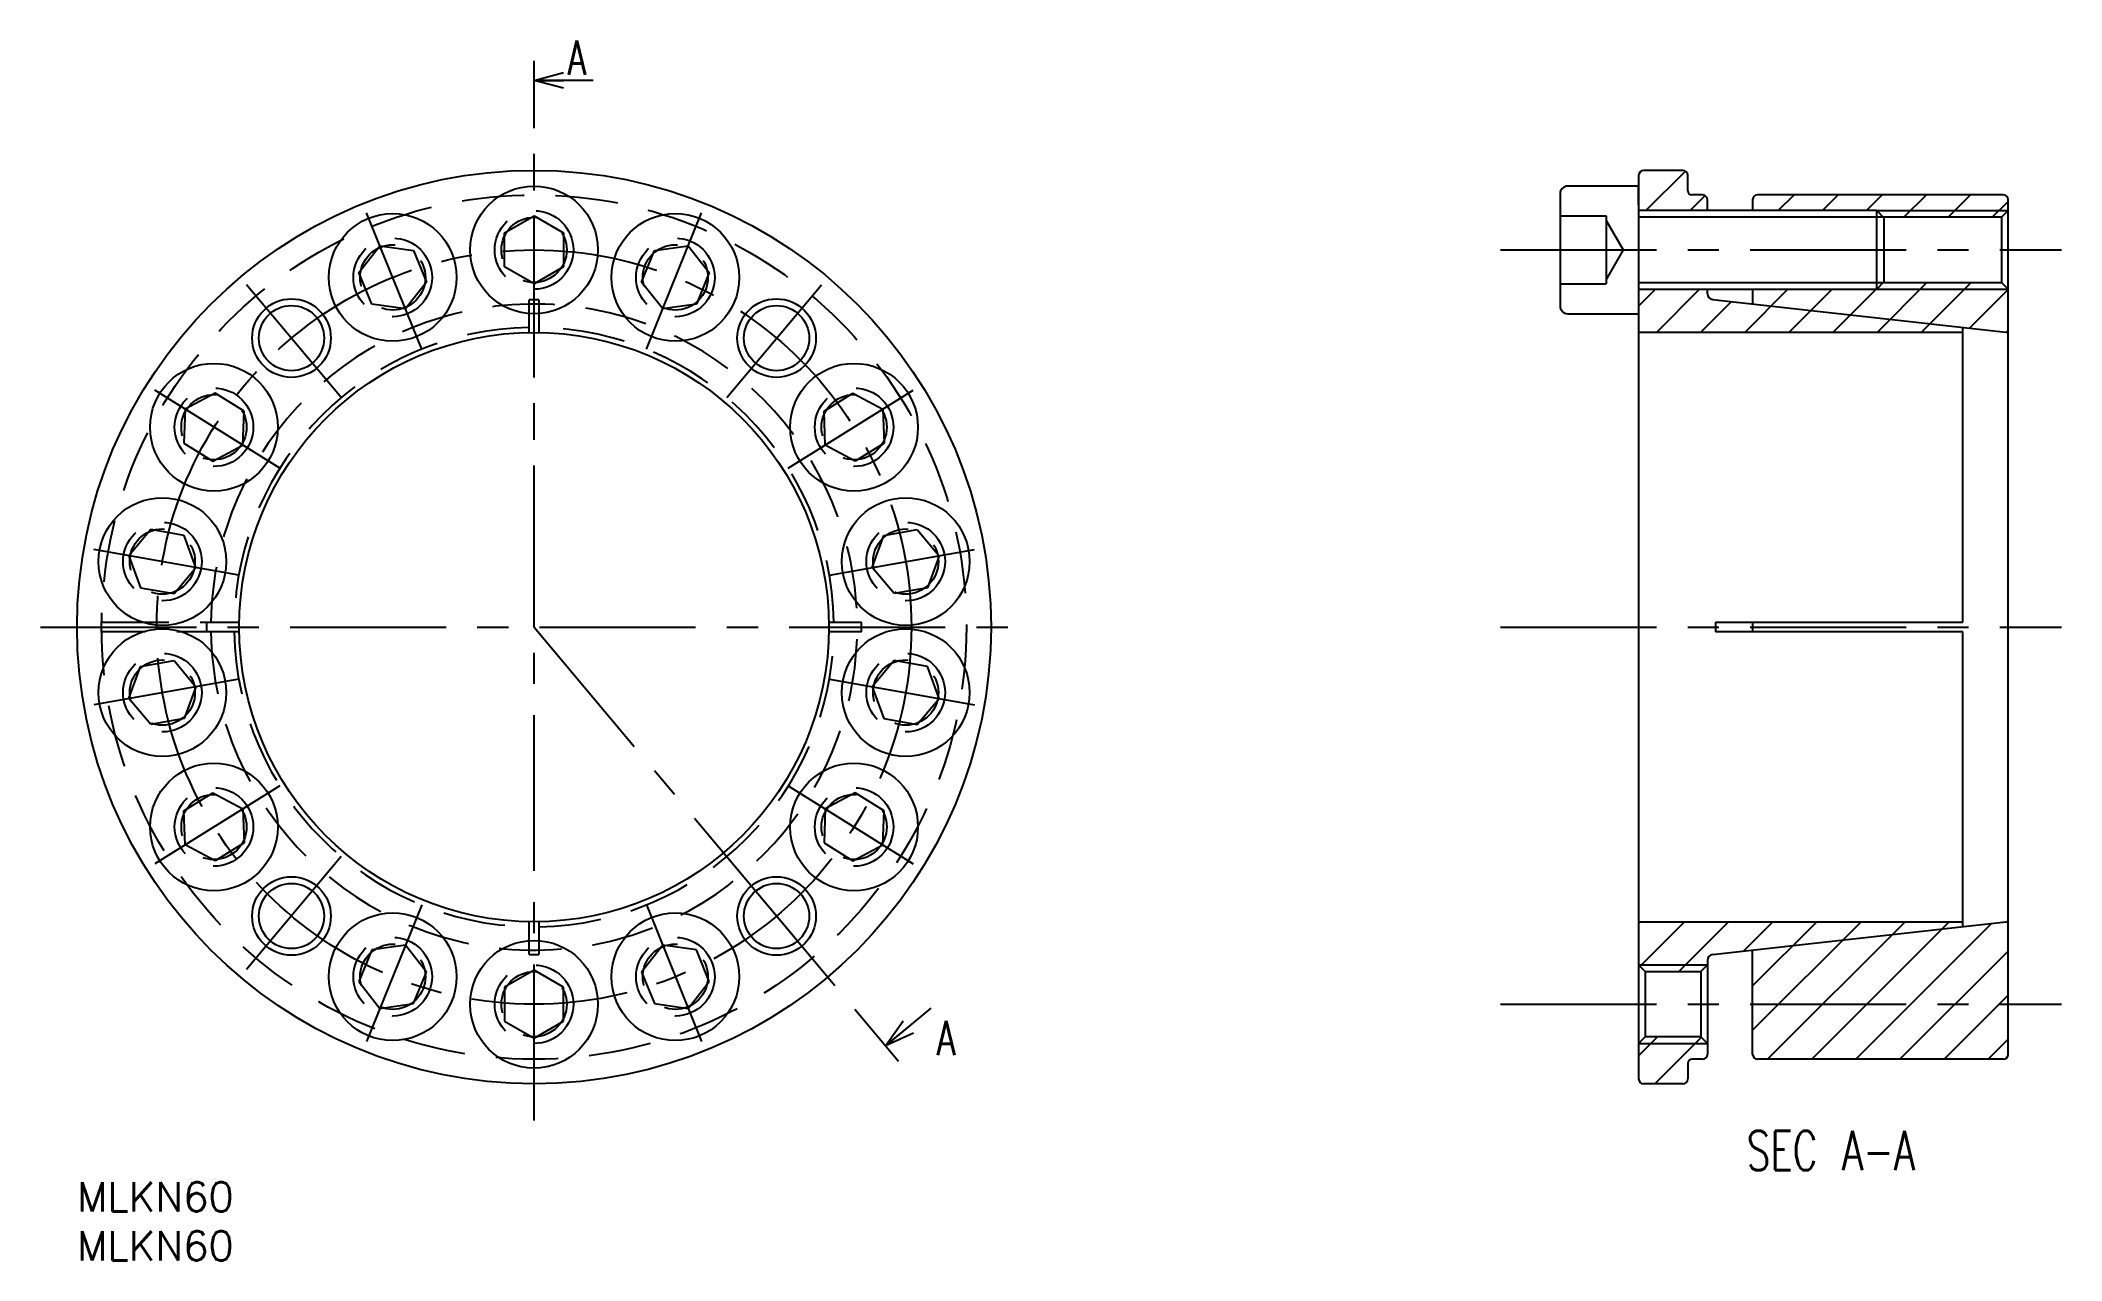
# Model space of a CAD drawing. Extents: x -4 to 202, y -8 to 116.
import ezdxf
from ezdxf.enums import TextEntityAlignment as Align

# ---------------------------------------------------------------- set-up
doc = ezdxf.new("R2010")
doc.units = 0
doc.header["$LTSCALE"] = 0.5
doc.linetypes.add('CENTER', pattern=[50.8, 31.75, -6.35, 6.35, -6.35])
doc.linetypes.add('DASHED', pattern=[19.05, 12.7, -6.35])
for name, color, linetype in [('MSM_CENTER', 1, 'CENTER'), ('MSM_CONTINUOUS', 7, 'CONTINUOUS'), ('MSM_DASHED', 4, 'DASHED'), ('MSM_NARROW', 5, 'CONTINUOUS'), ('MSM_PART_NUMBER', 7, 'CONTINUOUS')]:
    doc.layers.add(name, color=color, linetype=linetype)
doc.styles.get("Standard").update_dxf_attribs({"font": 'txt.shx', "height": 3, "bigfont": 'bigfont.shx'})

msp = doc.modelspace()

# ---------------------------------------------------------------- linework, layer by layer
at = {"layer": 'MSM_CENTER'}
for p, q in [((46.5, 56.5), (46.5, 114.16)), ((46.5, 6.27), (46.5, 106.73)), ((35.07, 84.79), (29.45, 98.69)), ((57.93, 84.79), (63.55, 98.69)), ((144.85, 94.9), (201.94, 94.9)), ((26.89, 79.87), (17.25, 91.36)), ((66.11, 79.87), (75.75, 91.36)), ((20.63, 72.67), (7.91, 80.61)), ((72.37, 72.67), (85.09, 80.61)), ((16.45, 61.8), (1.69, 64.4)), ((76.55, 61.8), (91.31, 64.4)), ((-3.73, 56.5), (96.73, 56.5)), ((46.5, 56.5), (83.57, 12.32)), ((144.85, 56.5), (201.94, 56.5)), ((16.45, 51.2), (1.69, 48.6)), ((76.55, 51.2), (91.31, 48.6)), ((20.63, 40.33), (7.91, 32.39)), ((72.37, 40.33), (85.09, 32.39)), ((26.89, 33.13), (17.25, 21.64)), ((66.11, 33.13), (75.75, 21.64)), ((35.07, 28.21), (29.45, 14.31)), ((57.93, 28.21), (63.55, 14.31)), ((144.85, 18.1), (201.94, 18.1))]:
    msp.add_line(p, q, dxfattribs=at)
msp.add_circle((46.5, 56.5), 38.4, dxfattribs=at)
at = {"layer": 'MSM_CONTINUOUS'}
for p, q in [((163.4, 103), (159.4, 103)), ((158.9, 101.4), (151.7, 101.4)), ((158.9, 102.5), (158.9, 10.5)), ((158.9, 99.5), (158.9, 101.4)), ((163.9, 100.91), (163.9, 102.5)), ((150.9, 100.6), (150.9, 89.2)), ((183.13, 98.9), (158.9, 98.9)), ((165.4, 100.5), (164.31, 100.5)), ((165.9, 98.9), (165.9, 100)), ((170.5, 100), (170.5, 98.9)), ((196, 100.5), (171, 100.5)), ((183.9, 98.13), (183.13, 98.9)), ((183.13, 90.9), (183.13, 98.9)), ((196.5, 98.9), (195.82, 98.22)), ((196.5, 13), (196.5, 100)), ((43.5, 96.63), (46.5, 98.36)), ((46.5, 98.36), (49.5, 96.63)), ((150.9, 98.36), (155.6, 98.36)), ((155.6, 98.36), (155.6, 91.44)), ((155.6, 97.9), (157.33, 94.9)), ((195.82, 98.22), (183.81, 98.22)), ((183.9, 91.67), (183.9, 98.13)), ((195.82, 98.22), (195.82, 91.58)), ((28.68, 92.59), (30.82, 95.32)), ((30.82, 95.32), (34.25, 94.83)), ((34.25, 94.83), (35.55, 91.62)), ((43.5, 93.17), (43.5, 96.63)), ((49.5, 96.63), (49.5, 93.17)), ((57.45, 91.62), (58.75, 94.83)), ((58.75, 94.83), (62.18, 95.32)), ((62.18, 95.32), (64.32, 92.59)), ((157.33, 94.9), (155.6, 91.9)), ((29.98, 89.37), (28.68, 92.59)), ((46.5, 91.44), (43.5, 93.17)), ((49.5, 93.17), (46.5, 91.44)), ((64.32, 92.59), (63.02, 89.37)), ((35.55, 91.62), (33.41, 88.89)), ((59.59, 88.89), (57.45, 91.62)), ((150.9, 91.44), (155.6, 91.44)), ((158.9, 90.9), (183.13, 90.9)), ((165.9, 90.44), (165.9, 90.9)), ((170.5, 90.9), (170.5, 89.39)), ((183.13, 90.9), (183.9, 91.67)), ((183.81, 91.58), (195.82, 91.58)), ((195.82, 91.58), (196.5, 90.9)), ((33.41, 88.89), (29.98, 89.37)), ((63.02, 89.37), (59.59, 88.89)), ((166.5, 89.83), (166.43, 89.84)), ((166.43, 89.84), (196.28, 86.52)), ((170.5, 89.39), (170.5, 89.39)), ((151.7, 88.4), (158.9, 88.4)), ((191.9, 86.5), (158.9, 86.5)), ((166.5, 86.5), (166.5, 86.5)), ((191.9, 57), (191.9, 87.01)), ((14.06, 80.31), (11, 78.68)), ((16.99, 78.48), (14.06, 80.31)), ((76.01, 78.48), (78.94, 80.31)), ((78.94, 80.31), (82, 78.68)), ((11, 78.68), (10.88, 75.22)), ((16.87, 75.01), (16.99, 78.48)), ((76.13, 75.01), (76.01, 78.48)), ((82, 78.68), (82.12, 75.22)), ((10.88, 75.22), (13.81, 73.39)), ((13.81, 73.39), (16.87, 75.01)), ((79.19, 73.39), (76.13, 75.01)), ((82.12, 75.22), (79.19, 73.39)), ((7.5, 66.42), (5.27, 63.77)), ((10.91, 65.82), (7.5, 66.42)), ((12.09, 62.57), (10.91, 65.82)), ((80.91, 62.57), (82.09, 65.82)), ((82.09, 65.82), (85.5, 66.42)), ((85.5, 66.42), (87.73, 63.77)), ((5.27, 63.77), (6.46, 60.51)), ((87.73, 63.77), (86.54, 60.51)), ((9.87, 59.91), (12.09, 62.57)), ((83.13, 59.91), (80.91, 62.57)), ((6.46, 60.51), (9.87, 59.91)), ((86.54, 60.51), (83.13, 59.91)), ((166.72, 57), (191.9, 57)), ((166.72, 57), (166.72, 56)), ((191.9, 56), (166.73, 56)), ((170.5, 57), (170.5, 56)), ((191.9, 25.99), (191.9, 56)), ((5.27, 49.23), (6.46, 52.49)), ((6.46, 52.49), (9.87, 53.09)), ((9.87, 53.09), (12.09, 50.43)), ((83.13, 53.09), (80.91, 50.43)), ((86.54, 52.49), (83.13, 53.09)), ((87.73, 49.23), (86.54, 52.49)), ((12.09, 50.43), (10.91, 47.18)), ((80.91, 50.43), (82.09, 47.18)), ((7.5, 46.58), (5.27, 49.23)), ((85.5, 46.58), (87.73, 49.23)), ((10.91, 47.18), (7.5, 46.58)), ((82.09, 47.18), (85.5, 46.58)), ((10.88, 37.78), (13.81, 39.61)), ((13.81, 39.61), (16.87, 37.99)), ((79.19, 39.61), (76.13, 37.99)), ((82.12, 37.78), (79.19, 39.61)), ((11, 34.32), (10.88, 37.78)), ((16.87, 37.99), (16.99, 34.52)), ((76.13, 37.99), (76.01, 34.52)), ((82, 34.32), (82.12, 37.78)), ((14.06, 32.69), (11, 34.32)), ((16.99, 34.52), (14.06, 32.69)), ((76.01, 34.52), (78.94, 32.69)), ((78.94, 32.69), (82, 34.32)), ((158.9, 26.5), (191.9, 26.5)), ((166.43, 23.16), (196.28, 26.48)), ((29.98, 23.63), (28.68, 20.41)), ((33.41, 24.11), (29.98, 23.63)), ((35.55, 21.38), (33.41, 24.11)), ((59.59, 24.11), (57.45, 21.38)), ((63.02, 23.63), (59.59, 24.11)), ((64.32, 20.41), (63.02, 23.63)), ((170.5, 13), (170.5, 23.61)), ((34.25, 18.17), (35.55, 21.38)), ((46.5, 21.56), (43.5, 19.83)), ((49.5, 19.83), (46.5, 21.56)), ((57.45, 21.38), (58.75, 18.17)), ((158.9, 22.1), (159.58, 21.42)), ((159.58, 21.42), (165.22, 21.42)), ((159.58, 21.42), (159.58, 14.78)), ((165.22, 21.42), (165.9, 22.1)), ((165.22, 21.42), (165.22, 14.78)), ((165.9, 22.56), (165.9, 13)), ((28.68, 20.41), (30.82, 17.68)), ((43.5, 19.83), (43.5, 16.37)), ((49.5, 16.37), (49.5, 19.83)), ((62.18, 17.68), (64.32, 20.41)), ((30.82, 17.68), (34.25, 18.17)), ((58.75, 18.17), (62.18, 17.68)), ((43.5, 16.37), (46.5, 14.64)), ((46.5, 14.64), (49.5, 16.37)), ((159.58, 14.78), (158.9, 14.1)), ((165.22, 14.78), (159.58, 14.78)), ((165.9, 14.1), (165.22, 14.78)), ((165.4, 12.5), (164.31, 12.5)), ((196, 12.5), (171, 12.5)), ((163.9, 12.09), (163.9, 10.5)), ((163.4, 10), (159.4, 10))]:
    msp.add_line(p, q, dxfattribs=at)
for centre, radius in [((46.5, 56.5), 46.5), ((46.5, 94.9), 6.5), ((32.12, 92.1), 6.5), ((60.88, 92.1), 6.5), ((21.82, 85.92), 3.32), ((71.18, 85.92), 3.32), ((46.5, 56.5), 30), ((13.93, 76.85), 6.5), ((79.07, 76.85), 6.5), ((8.68, 63.17), 6.5), ((84.32, 63.17), 6.5), ((8.68, 49.83), 6.5), ((84.32, 49.83), 6.5), ((13.93, 36.15), 6.5), ((79.07, 36.15), 6.5), ((21.82, 27.08), 3.32), ((71.18, 27.08), 3.32), ((32.12, 20.9), 6.5), ((60.88, 20.9), 6.5), ((46.5, 18.1), 6.5)]:
    msp.add_circle(centre, radius, dxfattribs=at)
for centre, radius, start, end in [((159.4, 102.5), 0.5, 90, 180), ((163.4, 102.5), 0.5, 0, 90), ((151.7, 100.6), 0.8, 90, 180), ((164.31, 100.91), 0.41, 180, 270), ((165.4, 100), 0.5, 0, 90), ((171, 100), 0.5, 90, 180), ((196, 100), 0.5, 0, 90), ((151.7, 89.2), 0.8, 180, 270), ((166.5, 90.44), 0.6, 180, 263.66), ((196.3, 86.72), 0.2, 263.66, 0), ((196.3, 26.28), 0.2, 0, 96.34), ((166.5, 22.56), 0.6, 96.34, 180), ((164.31, 12.09), 0.41, 90, 180), ((165.4, 13), 0.5, 270, 360), ((171, 13), 0.5, 180, 270), ((196, 13), 0.5, 270, 360), ((159.4, 10.5), 0.5, 180, 270), ((163.4, 10.5), 0.5, 270, 360)]:
    msp.add_arc(centre, radius, start, end, dxfattribs=at)
at = {"layer": 'MSM_DASHED'}
for p, q in [((46, 86.5), (46, 89.83)), ((47, 89.83), (47, 86.5)), ((2.5, 57), (3, 57)), ((3, 56), (2.5, 56)), ((3, 57), (16.5, 57)), ((16.5, 56), (3, 56)), ((76.5, 57), (79.83, 57)), ((79.83, 56), (76.5, 56)), ((46, 23.17), (46, 26.5)), ((47, 26.5), (47, 23.17))]:
    msp.add_line(p, q, dxfattribs=at)
for centre, radius in [((46.5, 56.5), 44), ((46.5, 94.9), 4), ((46.5, 94.9), 3.32), ((32.12, 92.1), 4), ((32.12, 92.1), 3.32), ((60.88, 92.1), 4), ((60.88, 92.1), 3.32), ((13.93, 76.85), 4), ((79.07, 76.85), 4), ((13.93, 76.85), 3.32), ((79.07, 76.85), 3.32), ((8.68, 63.17), 4), ((8.68, 63.17), 3.32), ((84.32, 63.17), 4), ((84.32, 63.17), 3.32), ((8.68, 49.83), 4), ((84.32, 49.83), 4), ((8.68, 49.83), 3.32), ((84.32, 49.83), 3.32), ((13.93, 36.15), 4), ((13.93, 36.15), 3.32), ((79.07, 36.15), 4), ((79.07, 36.15), 3.32), ((32.12, 20.9), 4), ((60.88, 20.9), 4), ((32.12, 20.9), 3.32), ((60.88, 20.9), 3.32), ((46.5, 18.1), 4), ((46.5, 18.1), 3.32)]:
    msp.add_circle(centre, radius, dxfattribs=at)
for radius, start, end in [(32.89, 180.8711, 179.1289), (33.33, 89.1405, 90.8595), (30.51, 90.939, 179.061), (30.51, 0.939, 89.061), (33.33, 179.1405, 180.8595), (30.51, 180.939, 269.061), (30.51, 270.939, 359.061), (33.33, 359.1405, 0.8595), (33.33, 269.1405, 270.8595)]:
    msp.add_arc((46.5, 56.5), radius, start, end, dxfattribs=at)
at = {"layer": 'MSM_NARROW'}
for p, q in [((158.94, 102.68), (159.22, 102.96)), ((159.64, 98.9), (163.66, 102.92)), ((164.13, 98.9), (165.66, 100.43)), ((173.11, 98.9), (174.71, 100.5)), ((177.6, 98.9), (179.2, 100.5)), ((182.09, 98.9), (183.69, 100.5)), ((183.13, 98.9), (196.5, 98.9)), ((185.9, 98.22), (188.18, 100.5)), ((190.4, 98.22), (192.67, 100.5)), ((194.89, 98.22), (196.5, 99.84)), ((183.81, 98.22), (158.9, 98.22)), ((158.9, 98.16), (158.96, 98.22)), ((158.9, 91.58), (183.81, 91.58)), ((158.9, 89.18), (160.62, 90.9)), ((160.71, 86.5), (165.11, 90.9)), ((169.69, 86.5), (174.09, 90.9)), ((174.18, 86.5), (178.58, 90.9)), ((178.67, 86.5), (183.07, 90.9)), ((183.13, 90.9), (196.5, 90.9)), ((183.16, 86.5), (188.24, 91.58)), ((187.65, 86.5), (192.73, 91.58)), ((192.58, 86.94), (196.5, 90.86)), ((165.2, 86.5), (168.33, 89.63)), ((158.9, 26.32), (159.08, 26.5)), ((159.04, 21.96), (163.57, 26.5)), ((162.99, 21.42), (168.06, 26.5)), ((169.56, 23.51), (172.55, 26.5)), ((170.5, 19.96), (177.04, 26.5)), ((170.5, 15.47), (181.53, 26.5)), ((172.02, 12.5), (186.02, 26.5)), ((176.51, 12.5), (190.51, 26.5)), ((181, 12.5), (194.82, 26.31)), ((185.49, 12.5), (196.5, 23.51)), ((158.9, 22.1), (165.9, 22.1)), ((189.98, 12.5), (196.5, 19.02)), ((158.9, 12.85), (160.83, 14.78)), ((160.54, 10), (165.27, 14.73)), ((194.47, 12.5), (196.5, 14.53)), ((158.9, 14.1), (165.9, 14.1))]:
    msp.add_line(p, q, dxfattribs=at)
for centre in [(21.82, 85.92), (71.18, 85.92), (21.82, 27.08), (71.18, 27.08)]:
    msp.add_circle(centre, 4, dxfattribs=at)
at = {"layer": 'MSM_PART_NUMBER'}
for p, q in [((46.5, 112.16), (49.5, 112.96)), ((52.5, 112.16), (46.5, 112.16)), ((49.5, 111.36), (46.5, 112.16)), ((46.5, 112.16), (49.5, 112.16)), ((86.88, 17.71), (82.28, 13.86)), ((82.28, 13.86), (84.06, 16.4)), ((82.28, 13.86), (84.58, 15.78)), ((85.1, 15.17), (82.28, 13.86))]:
    msp.add_line(p, q, dxfattribs=at)

# ---------------------------------------------------------------- texts
at = {"layer": 'MSM_CONTINUOUS', "width": 0.7}
msp.add_text('SEC A-A', height=4, dxfattribs=at).set_placement((169.9, 0), align=Align.BOTTOM_LEFT)
at = {"layer": 'MSM_PART_NUMBER', "width": 0.7}
for p in [(49.92, 116.23), (87.49, 16.41)]:
    msp.add_text('A', height=3.5, dxfattribs=at).set_placement(p, align=Align.TOP_LEFT)
at = {"layer": 'MSM_PART_NUMBER'}
for p in [(0, -3), (0, -8)]:
    msp.add_text('MLKN60', height=3, dxfattribs=at).set_placement(p)

doc.saveas('drawing.dxf')
